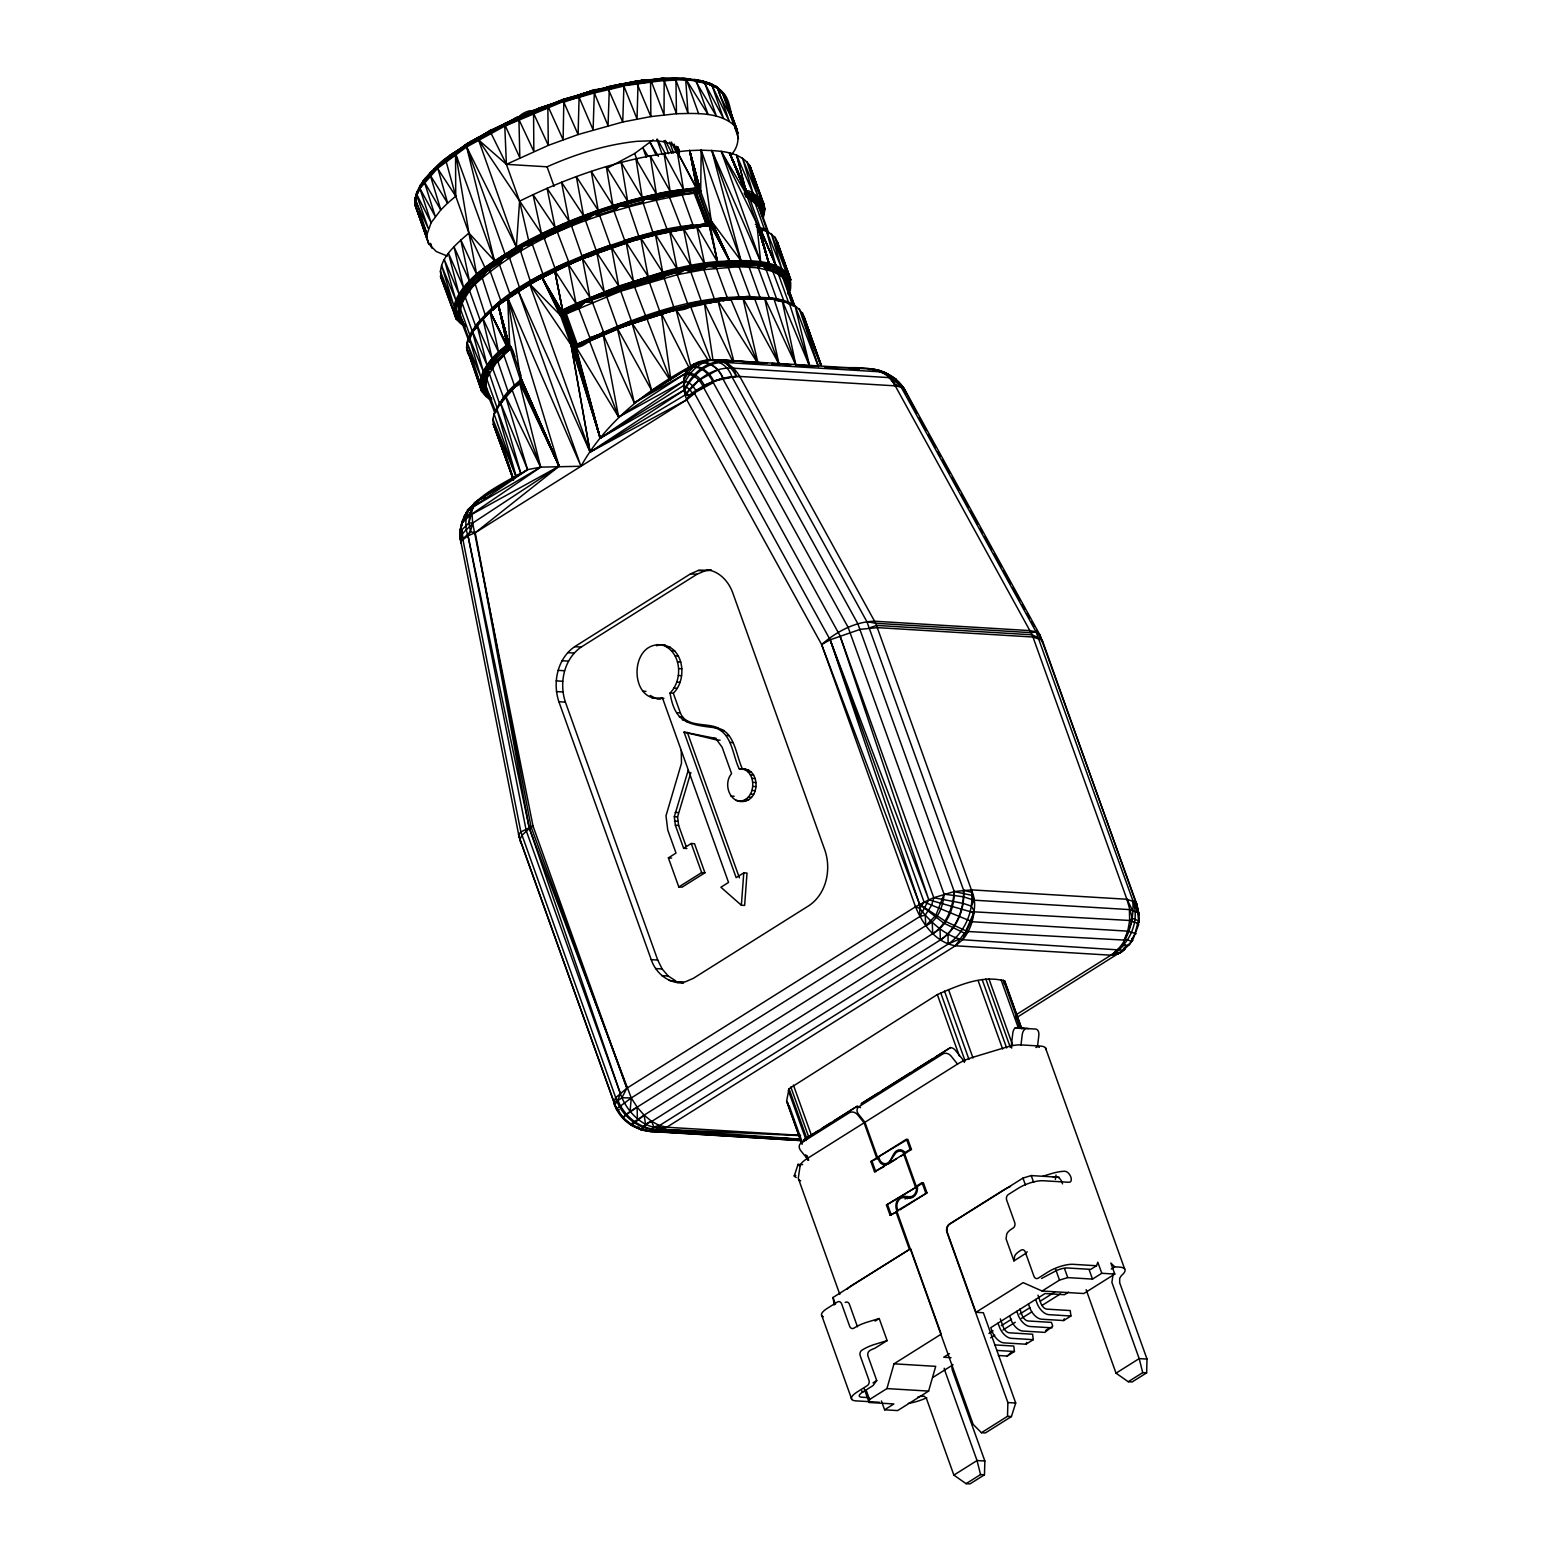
<?xml version="1.0" encoding="UTF-8"?>
<svg xmlns="http://www.w3.org/2000/svg" width="1562" height="1562" viewBox="0 0 1562 1562"><rect width="100%" height="100%" fill="white"/><g stroke="black" fill="none" stroke-linecap="round" stroke-linejoin="round"><path stroke-width="1.5" d="M465.144 326.614C437.106 310.623 468.17 278.895 485.001 267.61L468.912 233.031L455.733 196.187L455.538 152.275L467.331 143.509L518.623 116.623L469.85 141.966L466.667 146.945L437.536 168.364L419.885 188.455L416.839 194.567L415.023 204.544L428.789 243.926L436.228 251.502L447.337 256.09M512.824 477.757L493.299 424.181L513.488 480.022L493.299 424.181L492.948 419.241L494.002 413.871L500.25 402.02L520.537 380.308L509.817 347.252C509.407 345.983 508.314 344.753 506.849 345.085C491.815 355.941 466.316 383.588 489.394 399.13M800.388 1135.32L666.759 1127.237C645.457 1132.059 626.206 1111.871 620.173 1093.049L529.127 827.489L468.014 535.766C464.91 527.448 465.085 517.764 468.951 509.7L527.565 469.635L500.25 402.02L520.732 473.149C494.724 488.34 452.882 506.127 461.317 543.478L459.97 535.219L462.508 520.81L469.85 513.488L476.859 501.109L527.565 469.635L540.667 467.136L580.986 466.257C606.368 420.939 648.308 388.86 693.43 364.786L709.46 359.768L717.388 359.807L872.885 369.198C885.849 371.365 898.248 378.219 904.945 389.992L1039.823 634.758L1136.199 902.543C1137.761 907.092 1141.061 923.396 1138.015 923.474L1129.677 920.467L970.178 911.622L928.804 899.81L915.527 906.761L626.889 1088.206L615.721 1097.676L613.827 1101.757C617.576 1118.255 633.703 1130.166 650.261 1131.474L800.896 1140.572M1016.061 1014.812L1110.894 955.202C1128.213 943.585 1134.442 920.408 1132.762 900.317L1036.094 631.888L898.209 381.792L889.168 377.613L733.691 368.222C714.049 366.289 696.047 379.507 685.23 394.893L590.104 452.101L518.115 290.649C561.578 262.904 610.586 244.512 660.589 232.484C672.187 225.084 701.826 231.566 708.953 222.214L698.409 192.731L694.426 189.822L645.496 198.101L593.755 213.467L542.932 234.671L518.233 247.694L496.794 261.186L472.329 281.219L461.669 294.3L456.983 304.922L456.436 310.213L459.521 319.058L463.074 322.709L459.677 321.831L454.933 314.274C457.119 272.491 512.746 251.599 543.576 233.05C591.49 210.655 642.587 194.098 695.324 188.416L698.155 188.416L700.518 190.935L711.237 220.828L710.944 223.932L708.543 225.475L684.703 228.306L653.99 234.671L653.189 233.421L641.611 198.315L696.047 188.592L699.249 192.263L709.812 221.745L709.011 225.26L711.315 223.307L729.688 261.088C750.365 259.878 795.839 259.058 790.255 290.552M1137.156 923.122L1138.952 922.146L1136.199 902.543L1126.905 899.263L971.408 889.871L954.245 891.551L933.783 897.72L928.804 899.81L919.901 916.503L631.263 1097.949L616.834 1108.766L616.697 1109.801L619.333 1109.762M434.607 168.755L420.061 185.605L416.41 193.356L415.297 200.287L415.238 205.54L428.789 243.926L420.315 216.767M474.848 329.621L483.615 317.808L497.028 305.918L520.224 289.712L509.505 257.691L506.303 254.001C485.997 267.024 464.597 281.941 454.874 305L455.987 314.04L459.677 321.831L465.281 325.794L454.933 314.274C454.757 289.614 478.402 273.975 495.974 260.815C525.906 239.962 559.528 225.553 593.384 212.373C626.108 204.915 669.337 184.121 700.694 191.365L701.201 150.167C717.895 150.87 739.256 150.518 749.916 165.748L764.052 204.72L764.95 209.484L763.193 218.426M616.697 1109.801L519.072 836.724L460.81 541.331L468.014 535.766L475.238 532.74L559.137 466.218L520.38 376.735L507.65 297.561L580.986 466.257L518.115 290.649L507.65 297.561L509.817 347.252L498.2 304.453L489.863 311.287L506.225 345.436L510.364 347.057L491.796 366.211L490.937 365.586L488.145 369.862L483.869 382.358L484.708 388.899L489.433 395.811L486.407 395.83L481.584 388.801C478.968 371.873 495.134 350.337 509.895 345.632C501.988 349.986 495.701 358.049 489.941 365.157L488.926 364.981C483.029 370.877 480.491 380.464 482.638 388.567L486.29 389.387L487.969 393.702L484.708 388.899L483.869 382.358L480.94 380.288C484.396 368.769 502.144 345.612 509.036 345.846L498.2 304.453L520.361 288.99M418.421 190.252L415.492 197.339L415.023 204.544L427.207 239.318L427.07 234.202L415.238 205.54L415.16 198.276L417.347 191.638L419.104 190.603L417.034 191.657M491.796 366.211L488.164 369.862L484.083 380.542L484.708 388.899L489.824 395.869L486.914 395.088L481.584 388.801L480.94 380.288L483.849 376.754L486.953 379.41L497.497 408.893M803.551 1141.529A6.17 5.018 37.1 0 1 803.649 1139.889L857.108 1106.286A6.17 5.018 37.1 0 1 860.525 1107.673M861.365 1105.174A6.17 5.018 37.1 0 1 861.443 1103.553L950.536 1047.555A6.17 5.018 37.1 0 1 955.319 1050.25L961.841 1058.353A12.34 6.853 57.8 0 1 964.418 1062.394M787.638 293.812L790.118 287.291L789.474 278.778L784.671 271.729L775.611 266.321L767.215 264.486L766.024 269.347L776.587 298.811L784.456 302.091L783.382 300.939C711.667 286.022 636.769 315.622 573.449 346.315C566.791 343.796 580.342 351.099 577.042 343.738L566.498 314.255C565.893 307.87 558.63 310.272 560.485 315.407L571.223 345.28L600.238 438.2L684.195 390.129C691.087 374.411 707.625 358.381 726.018 362.521L881.515 371.912L885.752 372.869L895.866 379.019M415.16 198.276L427.07 234.202L431.112 222.722L440.796 209.894L430.272 175.295L433.787 170.629C440.601 158.543 456.983 152.588 467.331 143.509L453.449 153.252L490.663 130.173L532.993 110.551L590.709 91.24L617.166 84.719L618.513 86.183C650.671 83.469 686.675 72.672 717.309 87.492L717.778 88.39C722.425 109.574 750.541 133.16 731.289 154.794M520.537 379.644C513.625 386.4 504.428 392.745 501.675 402.371L514.835 386.79L503.628 354.457L511.145 347.916L488.164 369.862L484.884 377.125L484.767 382.924L495.681 411.821M710.007 83.294L701.065 80.814L711.511 84.504L729.298 121.328L717.778 88.39C693.645 75.171 663.948 78.256 638.018 83.567L637.042 118.985L623.531 85.168L622.106 83.723L616.385 85.051L641.416 80.423L650.553 80.15L650.866 116.584L622.73 122.012L607.306 86.828L635.5 81.302L674.237 78.1L675.936 80.17L676.463 113.733L650.866 116.584L636.027 81.244L590.709 91.24L547.813 105.298L548.321 145.383L533.579 113.362C535.317 105.982 514.777 115.803 518.935 119.571L519.834 157.723L504.331 123.671L562.671 99.578L578.096 95.106L579.092 97.313L578.096 134.547L548.321 145.383L506.4 164.342L478.519 139.838L478.265 137.339L518.369 117.209L564.78 98.972L617.615 84.953L661.858 78.334L664.162 80.599L676.463 113.733C695.656 113.343 717.954 111.8 733.71 124.823L721.703 91.104L715.767 86.261L709.558 84.485L716.626 86.769L724.631 95.302L736.737 128.904L722.171 92.002L711.511 84.153M917.655 1397.189A10.29 3.163 -19.7 0 0 920.135 1396.35L924.411 1396.233L926.559 1398.83L953.874 1475.114L966.077 1483.666L969.982 1483.9L984.47 1474.801L984.861 1461.017L952.527 1370.753A8.22 6.365 -86.5 0 1 952.351 1364.466M896.744 1210.999L898.033 1211.077L897.428 1209.378A8.22 6.365 -86.5 0 1 903.832 1197.527L909.494 1197.995A9.45 7.302 -86.5 0 0 917.382 1186.437L923.357 1182.688L926.988 1192.88L896.744 1210.999L973.146 1424.388L981.444 1432.705L1007.51 1416.324L1007.88 1402.539L946.943 1232.359A6.17 4.764 -86.5 0 1 949.325 1224.1L1002.784 1190.498A22.61 6.951 -19.7 0 1 1010.477 1186.495M1086.137 1289.665L1116.029 1373.174L1128.233 1381.726L1132.138 1381.96L1146.625 1372.861L1147.016 1359.077L1119.7 1282.812L1119.681 1278.302L1121.34 1275.627A22.61 6.951 -19.7 0 0 1119.583 1267.133L1114.76 1266.841L1111.285 1269.027M485.704 316.364L475.219 284.147L472.329 281.219L469.147 282.292L475.219 284.147C536.781 229.458 619.782 205.052 699.093 192.048L689.662 150.577C630.287 155.478 572.727 174.788 519.599 201.186L516.339 246.952L485.001 267.61M459.677 321.831L462.723 321.811C442.378 288.287 502.339 260.893 523.27 245.898C576.183 217.391 634.27 197.3 694.192 190.779L696.945 187.987L689.662 150.577L701.201 150.167L711.237 220.828L705.965 223.249C703.876 226.041 711.53 226.314 707.156 223.132L696.418 193.512L694.485 193.903L694.426 189.822L696.593 187.948L677.225 151.67L683.473 189.373L696.086 187.948L677.225 151.67M784.495 302.559L772.819 271.456L775.611 266.321L783.733 272.276L789.474 278.778L788.341 291.176L790.118 287.291L789.025 281.004L784.671 271.729C715.318 241.056 627.787 283.933 563.355 309.979L561.793 315.485L572.336 344.948C580.146 353.754 594.165 333.741 603.986 333.917C644.559 317.184 687.026 304.121 730.723 298.967L758.195 363.926L742.887 297.932C683.199 300.919 625.776 323.373 573.332 347.076L600.238 438.2L683.648 385.56C688.822 371.678 701.709 359.104 717.388 359.807L767.332 363.165M458.467 319.058L462.723 321.811L458.955 314.938L459.56 306.816L464.226 296.136L469.03 289.517L486.661 271.183L503.901 257.535L523.27 245.898L594.048 214.306L619.821 205.891L645.516 199.018L695.227 192.399L699.21 189.158L697.316 191.443L698.409 192.731M507.65 297.561L559.137 466.218L472.661 523.094C468.424 529.303 457.295 534.38 461.317 543.478L459.97 535.219M670.039 693.02C683.336 679.763 681.54 651.334 662.112 644.95C684.195 647.254 687.534 679.724 673.3 693.216L670.039 693.02C674.843 721.995 686.909 724.495 714.752 727.697C734.706 729.22 735.761 755.149 742.458 769.012C759.308 768.406 760.596 796.6 745.718 801.013C730.235 805.309 722.464 784.144 731.582 773.62L722.113 747.183L716.841 739.997L684.039 732.109L736.151 877.649L743.766 872.865L747.027 873.06L744.625 905.433L741.364 905.238L720.902 887.236L728.536 882.432L662.425 697.804C629.662 704.696 628.354 643.407 660.043 644.794L656.528 645.731M514.64 384.877L509.271 393.155L513.234 388.997M761.651 216.259L763.428 215.205L763.369 205.911L758.624 198.354L751.459 194.586L750.053 199.389L760.616 228.872M508.626 393.194L497.907 361.779L493.397 358.284L506.889 345.475L509.856 346.315L508.001 345.104L498.2 304.453L509.661 346.842M461.317 540.999L460.712 526.921L462.508 520.81M642.275 203.04L645.789 196.812L619.626 203.821L619.821 205.891L613.983 210.948L625.503 242.637L634.504 240.314M758.39 228.657L759.542 227.583L775.904 265.657L766.337 230.434C765.81 226.998 755.09 228.54 760.069 227.857L775.904 265.657L759.562 227.603M420.627 184.824L416.839 194.567L431.112 222.722L419.885 188.455L425.821 177.931L424.376 182.012L435.271 216.454L419.885 188.455L420.061 185.605M631.497 1125.167L623.55 1118.509L614.432 1104.9L618.044 1100.585L620.173 1093.049L526.277 830.828L468.014 535.766L470.435 531.783L468.99 522.88L473.598 504.936L476.859 501.109L527.565 469.635L505.366 395.635L540.667 467.136L469.381 515.714L461.864 523.387M746.89 193.415L753.001 194.391L758.624 198.354L762.412 206.379L763.428 215.205L763.349 205.911L756.34 197.71L746.167 191.482L736.698 155.263L753.157 193.59L742.477 158.172L758.117 196.734L746.909 161.667L761.768 200.463L749.916 165.748L764.052 204.72C765.087 201.537 743.121 183.164 746.285 194.118L756.848 223.581L760.694 261.908L711.784 150.44L740.993 260.717L711.237 220.828L729.688 261.088L691.146 266.106L662.776 272.491L640.81 238.029L596.86 252.517L554.725 270.499L562.906 311.775L575.07 344.519L576.3 345.378L577.042 343.738C571.848 344.128 572.649 348.033 576.085 344.167L563.355 309.979C603.986 291.001 646.356 275.166 690.58 267.082C721.156 262.787 756.73 254.528 784.671 271.749L782.718 277.45L792.461 304.649M459.95 535.786L460.321 528.893M800.505 1135.652L662.796 1129.346C642.06 1132.821 621.442 1117.299 615.721 1097.676L520.868 831.921L461.922 534.536L461.688 529.987L468.99 522.88L469.85 513.488L473.598 504.936L464.441 515.421L460.302 529.557M478.011 323.881C515.85 280.809 571.985 259.585 624.878 241.349C652.272 229.77 684.195 230.629 711.393 221.374L729.688 261.088L710.3 224.479L655.337 234.202L662.776 272.491L618.728 286.1L576.027 303.516L554.725 270.499L529.538 283.796L560.485 315.407L562.574 315.465L620.739 291.215L677.264 274.697L684.859 269.855L685.347 267.61L731.641 261.401L749.936 262.025L767.215 264.486L759.132 262.943L757.843 266.809L769.715 298.908L750.6 297.756L727.833 299.123L716.333 268.039L716.587 263.158M794.726 305.976L785.725 281.258L782.015 275.986L784.671 271.749L784.222 272.745M476.508 327.219L476.879 325.365L473.481 329.855M767.293 231L758.351 206.067L759.913 201.4L758.624 198.354L746.167 191.482L736.698 155.263M499.996 405.3L488.164 369.862L485.099 369.413L485.177 370.975L489.296 373.845C481.233 386.361 490.663 399.892 494.412 412.056M416.468 209.288L416.527 208.254M768.66 232.855L760.538 210.187L761.338 206.301L759.132 202.103L751.381 195.699L746.304 194.313M414.984 204.251L415.062 203.236M497.028 305.918L513.547 294.046L543.283 276.474L543.205 274.951L532.388 244.531L529.616 240.607L517.549 247.245L520.537 251.052L531.08 283.562L499.742 304.219L500.777 300.529L489.765 270.089L486.641 267.629L483.263 269.543L490.214 271.046M789.474 278.778L787.131 280.828L787.404 285.573L787.131 280.828L782.874 274.385L772.917 268.352L758.058 264.7L730.313 263.783L684.859 269.855L634.035 283.366L591.568 299.24L562.183 313.103L574.914 345.651M741.364 905.238L743.766 872.865M462.664 521.669L460.692 527.624M638.311 1126.944C642.88 1134.793 644.559 1121.809 651.725 1121.418L940.363 939.973C956.705 929.546 965.121 909.084 963.559 890.086L866.89 621.656L732.012 376.891C725.529 357.6 701.924 355.531 688.393 368.144L634.27 402.879L603.088 334.209L575.324 346.998L571.946 346.295C595.356 336.767 621.637 323.764 647.195 316.325C677.049 306.874 707.762 299.514 739.06 297.424C760.655 297.912 793.262 293.656 804.157 317.086L821.241 365.313L802.419 312.634M756.34 197.71L755.012 199.37L760.401 208.156L761.143 212.842L763.017 210.304L763.369 205.911L761.358 206.282L760.538 210.187L756.34 200.541L750.19 196.285L745.933 195.309M623.55 1118.509L622.945 1117.318L630.072 1111.343L631.263 1097.949L529.381 828.407L532.993 825.986L472.661 523.094L472.075 514.23L559.137 466.218L520.537 377.301M469.322 342.312L458.955 314.938L464.226 296.136L459.618 294.222L462.996 294.164L465.027 296.526L475.59 325.989L473.462 331.027L475.59 325.989M761.69 216.083L761.612 207.082L763.349 205.911L762.393 206.399M799.764 1139.128L662.796 1129.346C643.544 1131.513 625.054 1118.119 618.044 1100.585L621.871 1097.754L626.889 1088.206L532.993 825.986L520.868 831.921L518.584 834.557L519.931 839.516L613.827 1101.757C619.704 1120.305 639.346 1133.094 658.695 1130.751L799.607 1139.264L654.478 1131.474C643.837 1133.465 656.216 1124.874 659.457 1125.558L948.095 944.112C965.14 932.338 974.337 910.295 971.408 889.871L875.696 623.277L739.763 376.462C734.316 367.207 724.299 358.655 712.916 359.924C723.636 358.44 731.797 367.695 736.346 376.247L895.26 385.853L901.215 387.122L904.945 389.992L916.757 413.442M489.296 373.845L497.829 360.412L510.989 347.916L511.457 348.853L511.399 347.213M695.168 363.731C681.012 369.589 682.086 387.727 686.753 399.774L821.632 644.54L915.527 906.761C922.537 924.196 935.697 942.472 955.397 945.791L1110.894 955.202C1116.244 954.812 1125.987 952.273 1125.694 945.361M787.756 289.204L788.205 281.707L786.506 277.333L782.972 273.018L773.424 267.414L749.37 262.846L716.216 263.958L676.658 270.695L633.821 282.507L591.119 298.459L561.754 313.161L573.117 344.929L576.3 346.823L632.122 322.943L660.824 313.63L716.45 301.466M695.324 188.416L694.875 189.998L696.593 187.948M878.84 1157.462L879.465 1159.18A8.22 6.365 -86.5 0 0 890.438 1160.097L893.737 1153.986A9.45 7.302 -86.5 0 1 905.472 1153.205L911.447 1149.456L907.795 1139.264L877.532 1157.383L864.957 1122.258L957.526 1064.073A22.61 6.951 -19.7 0 1 972.989 1057.259L1006.182 1047.223A22.61 6.951 -19.7 0 1 1020.982 1044.9L1022.27 1034.415A6.17 3.905 -80.6 0 1 1026.937 1028.538L1035.704 1029.065A6.17 3.905 -80.6 0 1 1038.847 1035.411L1037.558 1045.896M824.736 366.621C847.815 370.877 881.905 359.592 895.26 385.853L1032.17 634.816L1126.905 899.263L1132.372 918.339L1138.307 920.701L1135.047 933.666L1131.083 941.125L1124.972 939.25L1132.001 921.131M631.497 1125.421L644.11 1115.151L932.748 933.705C947.431 925.524 954.441 907.776 954.245 891.551L857.85 623.765L722.972 379C717.661 361.095 693.723 356.058 685.035 373.767L618.63 417.093L575.89 346.784L577.042 343.738L575.753 346.139L577.452 346.159M881.417 1400.958L884.6 1409.803L893.855 1403.965L869.097 1402.481L869.546 1399.513L886.923 1388.579L894.011 1363.821L941.203 1334.143L910.607 1248.702L833.015 1297.475L834.206 1304.992M1027.191 1251.767A6.17 1.894 -19.7 0 0 1026.254 1253.056L1013.953 1260.905L1014.597 1256.59A18.51 5.682 -19.7 0 1 1020.376 1250.596L1021.06 1250.147A4.12 3.183 -86.5 0 1 1025.277 1252.021L1033.966 1276.33A4.12 3.183 -86.5 0 0 1038.183 1278.185L1048.317 1271.819A18.51 5.682 -19.7 0 1 1073.074 1264.322L1096.524 1265.747L1097.813 1262.213L1101.776 1273.284L1114.799 1274.065L1110.836 1263.014L1114.76 1266.841M1055.385 1179.427L1056.029 1175.034M801.618 1143.345L786.623 1101.015L789.025 1088.753L937.337 994.564C958.15 985.602 981.912 974.668 1004.698 980.956L1021.821 1028.811M915.527 906.761L919.842 908.498C930.776 922.381 944.854 935.677 962.563 939.738L1123.098 950.204L1132.489 940.519L1131.708 938.508M508.001 345.436L509.895 345.417L506.849 345.085L489.863 311.287L476.8 324.505L487.051 365.176L472.193 330.793C501.246 289.224 550.917 269.074 596.118 250.232C631.204 238.322 670.859 224.069 706.903 224.694C712.467 226.568 701.748 221.394 707.43 225.65M676.776 269.933L677.264 274.697L687.827 304.18C694.914 308.651 673.495 312.869 673.925 307.538L662.6 273.37L685.347 267.61M461.922 534.536L460.81 541.331L460.38 539.007M669.044 980.37L683.648 982.849C668.829 983.865 655.806 973.38 651.237 959.654L558.884 701.728C552.421 682.555 557.4 658.578 574.66 646.688L690.482 573.879L698.429 570.423L711.061 569.974M675.565 980.76L668.224 976.035L662.151 968.967L657.739 960.044L565.405 702.119C558.942 682.945 563.921 658.969 581.162 647.078L696.984 574.269L704.931 570.813L711.159 570.286M461.688 529.987L463.094 538.695L470.435 531.783L475.238 532.74L686.753 399.774L694.524 393.37L695.812 390.402L692.688 385.755L688.393 382.3L683.609 381.265L618.63 417.093L603.088 334.209L617.361 328.391L651.823 390.695L688.393 368.144C699.229 363.809 709.168 373.396 713.287 382.612L848.146 627.377L944.073 894.147L963.461 896.803L973.887 900.181L1129.385 909.592L1129.677 920.467L1127.764 931.147L1123.8 940.929L1124.152 944.776L1115.951 952.195L1119.974 952.664L1125.362 948.524M677.264 274.697L703.876 269.66L708.894 263.568L703.876 264.818L703.603 268.644L714.439 299.143L716.431 301.466M744.859 195.016L746.109 193.571L729.61 152.998L746.46 190.974L745.504 191.579L746.538 190.974L729.61 152.998L745.894 192.477L744.547 193.2L746.031 191.365L729.61 152.998L746.285 194.118L721.273 151.397L760.694 261.908M1028.557 1028.636L1018.932 1027.21L1015.007 1028.069A6.17 3.905 -80.6 0 0 1012.84 1032.853L1011.551 1043.338A12.34 9.528 -86.5 0 0 1011.688 1048.102M576.515 346.998L617.771 327.669M686.889 848.498L683.629 848.303L675.37 825.224L674.315 816.692L688.295 770.066M686.128 846.389L678.63 825.419L677.576 816.887L690.853 772.507M655.649 195.094L656.06 199.877L667.892 231.488L710.046 224.616L717.544 262.123L696.672 226.217L704.657 263.802L683.395 228.267L691.146 266.106L669.571 230.942L677.166 269.015L655.337 234.202L625.503 242.637M739.275 801.13C756.984 800.915 757.492 768.035 739.197 768.816C732.422 755.071 732.168 733.027 714.752 727.697M708.074 359.982L675.975 309.335L617.361 328.391L634.27 402.879L685.035 373.767C693.313 373.962 700.42 379.781 703.583 387.532L839.887 635.5L933.783 897.72L931.616 905.277L925.231 915.137L919.901 916.503L919.588 904.359L830.144 639.795L694.524 393.37L692.122 392.999L689.057 395.42L686.753 399.774L590.104 452.101L529.538 283.796L571.048 344.87L590.104 452.101L684.195 390.129L689.389 396.143L686.753 399.774M697.531 362.735C708.66 358.87 718.598 368.886 723.186 378.043L704.345 385.345L692.122 392.999L692.571 393.897L713.287 382.612L713.717 381.089C709.499 372.107 698.722 362.54 688.393 368.144M573.664 346.471L572.2 346.51L600.238 438.2L683.609 381.265L685.386 373.65L690.306 367.656M415.082 199.292L417.347 191.638M470.435 531.783L472.661 523.094L468.99 522.88M695.91 193.005C692.161 188.143 696.203 193.473 698.487 188.611L689.662 150.577L696.964 187.987L694.817 189.002M468.99 341.609L470.767 334.678M560.485 315.407L541.76 277.06L560.875 311.658C592.428 296.019 626.069 282.605 660.511 273.916L662.6 273.37L660.628 273.409L660.57 275.556L660.999 277.606L663.362 278.075M690.58 267.082L690.814 271.886L701.377 301.368L703.681 303.672M700.694 191.365L689.662 150.577L698.155 188.416C695.988 188.475 692.747 192.438 695.402 193.766L705.965 223.249M641.435 1129.814L654.478 1131.474L666.759 1127.237L955.397 945.791L962.563 939.738C969.514 922.81 979.979 909.904 971.408 889.871M706.746 225.436L694.485 193.903L697.784 188.241L689.662 150.577L700.518 190.935L699.249 192.263M753.001 194.391L750.053 199.389L758.351 206.067M1138.698 924.509L1132.489 940.519M884.6 1409.803L897.623 1410.584L928.609 1391.098L935.697 1366.34L894.011 1363.821M464.031 519.385L466.179 512.453M634.973 286.354L632.59 281.687L646.453 318.062L673.515 310.33L620.309 327.59L575.48 347.233L598.324 335.713L603.401 331.574L590.729 297.873M707.879 224.342L711.471 221.706L729.688 261.088L711.198 223.581L708.543 225.475L695.871 191.677L697.277 191.482M575.89 346.784L600.238 438.2L574.113 347.037L572.805 346.881L600.238 438.2L575.324 346.998C579.092 346.569 570.267 347.623 573.449 346.315M495.544 307.577L492.655 309.842L482.15 277.665L478.421 274.365M507.767 345.514L500.25 352.192L507.767 345.514L498.2 304.453L509.524 346.569M495.974 260.815L499.371 264.368L509.915 293.851L509.075 297.405L535.356 280.926L555.779 270.538L542.932 234.671L529.616 240.607M755.012 199.389L754.856 202.455L764.599 229.653M981.444 1432.705L985.349 1432.959L1011.415 1416.578L1015.71 1403.027L983.377 1312.744L975.957 1312.295L947.333 1232.379A6.17 4.764 -86.5 0 1 949.716 1224.12L1022.973 1178.08L1031.213 1175.581L1059.173 1177.26M1139.069 914.863L1136.199 902.543L1139.069 914.863L1132.762 900.317C1140.319 921.209 1129.814 944.62 1110.894 955.202M694.114 191.814L694.348 190.896M794.257 1175.971L798.045 1164.373L802.614 1164.647M1124.152 944.776L1127.784 945.498L1129.56 944.327L1123.215 950.184M478.265 137.339L466.823 143.841L466.667 146.945L516.339 246.952L528.581 240.216L519.599 201.186L506.4 164.342L490.527 132.184L491.464 129.685L450.735 154.814L430.37 172.523L430.272 175.295L447.63 203.119L440.796 209.894L424.376 182.012L419.67 187.479M487.969 393.702L485.118 387.727L482.131 386.81M479.925 322.729L480.061 319.937L469.498 290.454L465.535 287.408M503.354 400.262L503.511 397.431L491.796 366.211L496.755 360.021M764.794 363.106L717.388 359.807L726.018 362.521L730.704 367.812L733.691 368.222L736.346 376.247L723.186 378.043L713.717 381.089L704.345 385.345L703.583 387.532L695.812 390.402M475.414 328.86L476.84 326.321M787.619 288.326L789.357 285.885L790.118 287.291L788.341 291.176M998.352 1355.504L1007.217 1356.05L1011.473 1352.009M1007.217 1356.05L1014.441 1351.501L1013.777 1346.053L995.014 1344.921M1068.545 1292.164L1064.503 1294.703L1045.076 1293.531L990.796 1327.661L992.104 1331.351A12.34 6.853 57.8 0 0 1003.878 1342.871L1026.039 1344.218L1026.664 1342.441M1026.039 1344.218L1033.263 1339.669L1032.599 1334.221L1009.15 1332.796A6.17 3.417 57.8 0 1 1003.253 1327.036L1000.324 1318.855M1009.618 1315.829L1010.926 1319.519A12.34 6.853 57.8 0 0 1022.7 1331.039L1044.861 1332.386L1052.729 1326.06L1051.421 1322.389L1027.972 1320.964A6.17 3.417 57.8 0 1 1022.075 1315.204L1019.888 1309.054M1028.44 1303.997L1029.748 1307.687A12.34 6.853 57.8 0 0 1041.522 1319.207L1063.683 1320.554L1064.308 1318.777M1063.683 1320.554L1070.907 1316.005L1070.243 1310.557L1046.794 1309.132A6.17 3.417 57.8 0 1 1040.897 1303.372L1037.969 1295.191M417.62 190.857L416.351 194.352L428.378 228.657L415.297 200.287M577.257 346.178L590.416 339.266L577.042 303.926M682.379 190.427L682.282 195.289L693.235 225.67L694.309 226.861L702.939 226.06M962.563 939.738C969.572 931.694 972.892 921.463 974.18 911.056L971.33 906.116L963.149 903.363L933.783 897.72M823.369 1316.786A18.51 5.682 -19.7 0 1 827.274 1308.351L837.408 1301.986A4.12 3.183 -86.5 0 1 841.625 1303.84L849.669 1326.294A4.12 3.183 -86.5 0 0 853.867 1328.169L854.57 1327.739A18.51 5.682 -19.7 0 1 867.203 1322.155L879.211 1318.523L887.138 1340.626L874.505 1348.455A6.17 1.894 -19.7 0 0 870.288 1350.31L869.604 1350.739A4.12 3.183 -86.5 0 0 868.023 1356.246L876.731 1380.554L873.06 1385.553L862.419 1392.269A10.29 3.163 -19.7 0 0 861.697 1397.209L868.726 1397.639M498.278 407.038L503.511 397.431M971.33 906.116L973.887 900.181L971.759 892.39L963.559 890.086C964.359 909.104 956.471 929.097 940.363 939.973L940.012 928.765M495.466 412.973L499.079 404.948L504.799 397.607M1004.268 983.845L1004.698 980.956M745.504 191.579L746.46 190.974L729.61 152.998L745.933 191.638L744.332 193.141L745.992 191.443L729.61 152.998L746.031 193.258L744.605 194.059L746.109 193.571M703.876 269.66L739.041 266.672L758.078 267.824L764.423 263.099M576.632 344.538L575.48 347.233M416.644 193.59L424.317 179.884M698.526 188.631L697.433 189.744L698.995 188.982L689.662 150.577L699.815 189.803L698.253 190.388L696.808 188.982L689.662 150.577L700.381 190.642L696.418 193.512L696.632 192.204M449.524 157.508L450.149 155.204L455.733 151.514L437.321 166.47L447.63 203.119L455.733 196.187L446.068 161.276C467.175 143.04 492.967 129.451 518.935 119.571L533.853 151.397L533.579 113.362L539.183 110.101L538.812 108.247L591.158 90.986L594.302 92.978L623.902 86.066L622.73 122.012L578.096 134.547L563.804 102.194C561.09 99.89 565.112 97.234 565.522 100.593L504.78 126.092L466.667 146.945L494.451 260.717L468.912 233.031L455.811 154.111L437.301 167.388L422.638 183.047M697.55 189.607L698.155 188.416M709.441 224.225L708.953 222.214L711.491 222.546L729.688 261.088L710.534 224.342L709.148 225.182L717.544 262.123L709.265 224.791L706.649 225.397L710.3 224.479M603.401 331.574L603.986 333.917L597.895 336.806L617.966 328.625M457.744 299.474L461.864 302.306L472.427 331.769L470.592 337.216L459.599 306.64L473.52 284.479M683.609 381.265C688.002 370.467 697.492 361.154 709.46 359.768M1137.077 910.334L1137.019 905.804L1042.323 640.303L1033.029 637.023L877.532 627.631L860.35 629.31L830.144 639.795L924.04 902.035L919.842 908.498M1043.123 643.583L1039.823 634.758L1036.094 631.888L1030.139 630.618L874.642 621.227C854.804 621.617 836.334 631.809 821.632 644.54L919.588 904.359L945.771 921.502L965.902 930.835L973.692 913.048L970.178 911.622M520.537 251.052L523.27 245.898C547.188 236.643 571.126 225.846 594.048 214.306L599.378 214.638L613.651 209.952L619.821 205.891L627.885 205.735L641.962 202.025L645.516 199.018L655.747 198.862L670.918 194.879L694.875 193.278L695.871 191.677M563.355 309.979C570.618 315.954 558.278 315.173 563.882 310.252M474.223 502.847L476.859 501.109C448.255 528.776 491.679 485.196 498.376 488.886M469.537 508.822L473.227 506.049M418.186 192.282L415.492 197.339L416.39 205.696M766.356 299.045L750.6 297.756L739.041 266.672L739.705 261.772L728.556 262.143L728.087 267.043L739.627 298.127L770.788 299.123M486.114 369.315L485.196 370.975L485.099 369.413L494.353 358.245L496.286 358.928L508.685 345.827L501.226 352.446L503.628 354.457M500.055 404.304L508.665 392.238L520.751 380.62M695.227 192.399L694.387 192.985M477.933 323.549L480.061 319.937M955.397 945.791L964.359 933.1L968.323 931.538L1127.549 940.265M1118.06 949.13L1113.296 953.894L1117.299 954.323L1122.336 950.985L1124.562 947.236M709.402 224.147L711.491 222.038L729.688 261.088L710.417 224.401M787.97 287.369L787.131 280.828L782.074 274.951L762.529 265.442L738.728 264.583L707.976 265.891L684.859 269.855L633.313 284.675L584.52 302.306L579.014 307.07L562.574 315.465L560.27 313.513L541.76 277.06L562.183 313.103M669.434 197.281L671.621 191.54L669.278 192.458L669.141 196.285L681.891 229.106L637.062 239.416L596.86 252.517L558.22 268.976L531.353 283.034M757.687 198.901L754.856 202.455L750.541 197.671L745.835 195.641L756.34 200.541L760.753 207.18L761.612 211.827M699.815 189.803L695.402 193.766L698.136 190.935M499.371 264.368L503.901 257.535L509.075 256.715L520.126 250.096L523.27 245.898L532.388 244.531M419.729 186.503L423.556 180.45M475.805 326.985L476.879 325.365M485.782 313.63L485.997 314.587L500.777 300.529M491.327 398.427L486.407 395.83L491.815 399.091M486.895 395.108L491.288 398.427L486.407 395.83L481.584 388.801M482.15 277.665L486.661 271.183L498.922 263.412L503.901 257.535L509.505 257.691M544.923 238.205L546.153 236.428L569.798 225.865L571.633 226.256L582.821 258.433L557.458 269.562L530.65 283.854M498.434 305.312L500.797 303.184M758.156 228.325L759.776 227.72L775.904 265.657M689.057 395.42L685.23 394.893L698.956 380.23L717.759 369.901M481.155 321.089L487.227 314.626M590.416 339.266L574.23 347.018L576.847 345.534M1129.502 944.483L1132.489 940.402M423.009 181.192L425.059 178.459M422.677 182.071L425.821 177.931M476.488 503.042L481.897 497.77L485.841 497.263M503.081 400.126L505.737 396.904M575.656 346.061L574.679 345.553L575.617 346.1M925.231 915.137L925.778 925.7C937.981 920.682 943.097 906.448 944.073 894.147L935.833 915.41L925.778 925.7L637.14 1107.146L625.581 1115.19L623.199 1117.591L623.824 1118.802M710.866 224.03L709.656 224.85L710.944 223.932L729.688 261.088L711.432 222.858L709.988 224.303L710.944 223.932L729.688 261.088L711.374 223.151L710.124 223.561L711.491 222.546M465.945 512.902L469.361 508.724M562.066 312.185C563.902 310.311 563.472 316.754 565.366 314.352M699.952 189.998L698.819 191.306L700.186 190.31L689.662 150.577L699.561 189.529L698.253 190.388M424.513 179.2L430.897 171.82M424.2 180.079C460.712 139.819 513.176 118.771 563.179 100.515C608.223 86.593 656.313 72.867 703.72 81.458L723.518 118.419L711.979 85.402L713.971 85.617M579.404 308.046L584.52 302.306C617.673 291.489 651.51 280.223 684.859 269.855L690.521 270.87L703.603 268.644L707.976 265.891C725.939 266.341 744.762 266.321 762.529 265.442C769.422 271.124 780.785 271.339 785.51 280.242L794.648 306.191M496.286 358.928L489.96 365.157C483.302 373.533 478.948 387.474 488.457 395.537M565.522 314.684L566.303 313.825L563.823 310.487M425.235 179.571L429.901 174.378M469.498 290.454L475.219 284.147M718.09 89.581C733.32 95.126 729.024 122.305 738.318 133.512L724.631 95.302L715.767 86.261L710.515 84.192M774.147 266.633L775.611 266.321L772.917 268.352L772.819 271.456L782.015 275.986M474.262 328.86L477.093 325.794M482.541 319.898L485.177 317.066M497.907 361.779L504.077 355.414M499.84 403.328L501.734 401.395M779.828 269.406L778.403 274.17L788.947 303.653M760.343 209.191L761.26 212.783L756.34 200.541L754.641 201.439L750.541 197.671L745.796 196.714L756.34 200.541L758.214 204.017M658.695 1130.751L661.331 1128.525L662.796 1129.346M695.441 189.217L697.277 189.646M481.76 381.948L480.94 380.288L484.064 380.523L486.485 378.492L488.828 372.928L488.164 369.862L491.796 366.211M745.992 191.443L729.61 152.998L745.875 192.224L744.547 193.2L745.894 191.833L729.61 152.998L746.206 191.111M430.37 172.523L451.477 154.658L450.149 155.204M709.538 223.171L707.957 224.303M711.393 221.374L710.066 222.683L711.471 221.706M520.615 377.653L559.137 466.218L520.79 381.714L519.424 382.28L559.137 466.218L521.357 380.913L515.948 386.302L520.497 382.339M560.27 313.513L561.754 313.161L560.875 311.658M485.977 315.524L501.012 302.384M512.98 388.958L521.239 381.714M562.281 311.287L563.218 310.643L563.16 312.498M434.08 168.852L447.123 157.567L446.068 161.276M744.547 193.2L745.894 191.97L729.61 152.998L745.972 192.946L744.605 194.059L746.031 193.258M787.307 276.611L785.51 280.242L787.131 280.828L787.209 284.557M653.131 139.799L634.699 153.506L606.935 168.364M497.809 305.742L492.655 309.842L500.367 303.809M509.563 346.334L502.144 352.934L509.759 346.276L507.064 345.026L498.2 304.453L509.349 346.276M514.835 386.79L520.751 381.538M502.964 353.617L510.364 347.057M509.915 293.851L520.048 287.154M697.199 192.868L698.214 192.477M516.143 386.244L520.888 382.124L519.424 382.28L540.667 467.136L473.501 506.732M789.025 281.004L787.268 283.542L787.541 289.341M516.3 386.126L521.532 381.675M582.177 255.719L610.273 245.117L599.73 215.634C600.765 210.694 592.115 209.738 594.048 214.306L599.73 215.634M750.639 261.44L749.057 266.946L759.62 296.409L761.397 298.479L768.641 299.201L735.8 299.084M486.661 271.183C473.227 282.702 449.485 301.993 462.567 321.499M492.655 309.842L498.883 304.688L499.098 302.969M562.281 311.912L541.76 277.06L560.328 314.841L563.648 313.396M788.341 288.365L790.118 287.291L789.357 285.885M1129.677 920.467L1132.372 918.339M529.381 828.407L521.825 835.436L519.931 839.516L520.751 842.797M653.99 234.671L708.523 225.26L707.313 225.631M555.779 270.538L535.356 280.926L580.869 259.214M687.866 369.081L693.43 364.786L708.426 360.295L701.065 362.794M645.867 316.754L673.925 307.538M634.719 240.333L583.817 257.906C579.404 258.96 600.862 255.289 596.118 250.232L585.574 220.75L594.048 214.306M500.777 404.031L499.079 404.948M666.759 1127.237L659.457 1125.558L651.725 1121.418L644.11 1115.151L630.95 1124.074L640.674 1129.541L650.261 1131.474M653.931 1127.413L651.725 1121.418L645.575 1124.132L640.674 1129.541M696.808 188.982L697.823 188.26M531.1 280.535L542.932 274.014M692.571 393.897L689.389 396.143L694.524 393.37M543.283 276.474L513.547 294.046L529.498 284.147M685.757 228.482L694.309 226.861L685.23 228.521L679.978 226.763M562.027 314.274L584.52 302.306L592.838 302.11M535.864 280.906L536.488 278.583M469.85 141.966L470.943 141.576M514.21 293.929L515.226 291.391M486.29 389.387L484.083 380.542L488.828 372.928L488.164 369.862L492.479 367.031M649.948 79.662L640.908 80.755L663.128 78.276L685.659 78.842L688.022 113.323L675.936 80.17L664.162 80.599L664.045 114.827L651.471 81.751C600.53 86.398 550.234 102.838 504.78 126.092L506.4 164.342L547.09 166.802C575.734 154.052 606.095 144.465 637.374 141.283C651.217 141.049 670.352 138.12 679.372 151.26L677.81 146.926L679.372 151.26M490.527 132.184L469.479 144.114M755.403 224.498L756.848 223.581L721.273 151.397M683.629 848.303L691.244 843.5L694.504 843.714L704.931 872.787L682.067 887.157L678.806 886.962L668.38 857.889L676.014 853.086L667.755 830.027L665.998 815.794L681.481 763.271L681.266 750.463M678.806 886.962L701.67 872.592L704.931 872.787M803.649 1139.889L818.039 1130.849M822.139 1128.252L830.379 1123.078M834.479 1120.501L857.108 1106.286M861.443 1103.553L877.649 1093.361M881.69 1090.823L910.041 1072.996M914.082 1070.458L932.319 1058.997M936.36 1056.459L950.536 1047.555M1016.257 1017.838L1122.336 950.985M807.144 1158.594L864.098 1122.805L857.558 1114.702A6.17 5.018 37.1 0 0 849.416 1112.691L801.15 1143.013A6.17 5.018 37.1 0 0 800.623 1150.491L807.144 1158.594A22.61 6.951 -19.7 0 0 800.095 1165.935L798.338 1177.865A22.61 6.951 -19.7 0 0 800.642 1180.852M883.994 1166.697L874.525 1171.754L870.874 1161.562L876.672 1157.93L878.586 1159.726A9.45 7.302 -86.5 0 0 886.279 1164.861M877.532 1157.383L906.487 1139.186L910.138 1149.378L911.447 1149.456M870.874 1161.562L877.981 1158.008M874.525 1171.754L904.574 1153.771L900.513 1156.329M917.382 1186.437L916.074 1186.359A9.45 7.302 -86.5 0 0 915.547 1184.308L905.042 1154.962A9.45 7.302 -86.5 0 0 904.164 1153.127L910.138 1149.378M896.432 1158.887L888.29 1164.002L894.518 1154.669A8.22 6.365 -86.5 0 1 904.574 1153.771M886.435 1205.005L916.484 1187.003A8.22 6.365 -86.5 0 1 909.592 1196.765L903.91 1196.297A9.45 7.302 -86.5 0 0 897.252 1200.475A9.45 7.302 -86.5 0 0 896.549 1209.906L897.174 1211.624L890.086 1215.197L886.435 1205.005L916.484 1187.003M916.074 1186.359L922.049 1182.61L925.7 1192.802M890.086 1215.197L897.174 1211.624M899.966 1209.867L926.988 1192.88M909.748 1249.249L852.422 1285.018A22.61 6.951 -19.7 0 0 847.19 1289.158M875.11 1321.101L879.211 1318.523M975.957 1312.295L1023.149 1282.636L1042.127 1291.013L1083.813 1293.531L1114.799 1274.065M873.002 1382.897L876.731 1380.554M1042.127 1291.013L1059.505 1280.098L1067.744 1277.599L1092.502 1279.102L1101.776 1273.284M949.384 1353.688L943.741 1357.241L951.004 1357.69M988.961 1333.421L993.081 1330.844M1001.301 1325.669L1011.571 1319.207M1019.791 1314.052L1030.061 1307.589M1040.351 1301.126L1054.721 1292.086M1096.524 1265.747L1090.725 1269.379L1067.276 1267.973A10.29 3.163 -19.7 0 0 1053.53 1272.132L1041.561 1278.458M990.62 1337.775L994.721 1335.198M1002.941 1330.023L1015.28 1322.272M1021.45 1318.387L1031.721 1311.943M1041.991 1305.481L1060.481 1293.844M932.748 1377.528L953.015 1364.778M1045.486 1330.609L1049.117 1328.344M953.874 1475.114L977.031 1460.548L984.861 1461.017M1116.029 1373.174L1139.186 1358.608L1147.016 1359.077M966.077 1483.666L980.565 1474.567L984.47 1474.801M1128.233 1381.726L1142.72 1372.627L1146.625 1372.861M1117.299 954.323L1119.974 952.664M624.527 240.431L638.76 236.213L627.28 202.103M759.542 227.583L758.605 228.169L759.776 227.72M433.787 170.629L437.536 168.364L455.733 196.187M583.778 256.129L584.129 257.906L582.724 258.57L625.718 242.95M630.072 1111.343L637.14 1107.146L644.11 1115.151L645.575 1124.132M562.867 314.958L560.328 314.841M555.467 267.668L568.588 261.557L555.76 227.915L542.385 234.144L543.576 233.05L546.153 236.428M708.523 225.26L707.254 225.67M571.79 346.12L575.382 344.929M821.632 644.54L830.144 639.795L928.804 899.81L839.887 635.5M759.366 227.447L757.843 227.759L759.366 227.447L768.894 263.47L757.004 224.01M701.377 301.368L687.827 304.18M728.087 267.043L730.274 265.891L739.041 266.672M700.303 190.525L698.819 191.306L700.518 190.935M757.843 227.759L759.034 227.154L768.894 263.47L757.14 224.323M572.493 345.202L574.25 345.124M528.581 240.216C577.042 215.244 629.427 197.261 683.473 189.373L664.045 153.427L670.196 191.423L650.241 155.829L656.391 194.098L635.929 158.855L642.158 197.359L621.227 162.487L627.612 201.186L606.31 166.665L612.909 205.52L591.295 171.39L598.187 210.362L576.319 176.584L583.544 215.634L561.519 182.227L569.154 221.316L547.051 188.241L555.096 227.349L533.033 194.567L541.526 233.656L478.519 139.838L516.339 246.952M744.683 192.458L745.894 191.833M562.867 311.639L554.725 270.499L562.652 310.565L561.578 310.74M557.829 269.621L569.134 263.919L568.588 261.557M555.486 270.734L558.083 269.406L558.044 267.493M562.691 309.94L576.027 303.516L568.295 264.193L589.889 297.366L582.333 258.16L596.743 252.478L611.386 247.206L633.45 281.082L626.108 242.364L648.171 276.533L640.81 238.029M555.76 227.915L567.807 222.214L619.626 203.821M617.908 328.723L620.309 327.59L620.016 325.911L617.205 325.95L604.885 291.606L606.661 296.468M597.875 336.806L603.986 333.936M631.302 320.698L617.517 326.868L620.27 326.692M660.433 386.79L651.823 390.695L631.927 322.943L669.883 379.956M590.26 338.446L598.148 334.912L589.967 337.529M518.623 116.623L513.82 118.868L513.957 120.723M959.38 939.074L948.095 944.112L948.036 934.115M557.458 269.562L583.817 257.906M562.437 313.982L560.289 314.489L541.76 277.06L562.086 311.385L560.973 311.521L541.76 277.06L560.25 314.099L562.105 315.29M768.27 299.025L751.302 298.225L728.419 299.611L689.057 306.308M633.645 285.69L606.603 295.374M706.122 223.561L708.64 222.839M697.277 188.065L696.261 189.061M561.695 312.341L541.76 277.06L560.485 312.556L561.695 312.341L541.76 277.06L560.328 313.142L564.058 312.029M622.379 326.946L673.046 310.584M622.418 326.868L632.122 322.943L619.157 286.764M532.896 110.687L538.968 108.383M488.164 369.862L492.948 367.949M486.953 379.41L484.083 380.542L485.938 384.603M487.5 392.784L484.708 388.899L485.821 388.469L485.47 383.705M479.573 499.313L483.107 497.927L481.897 497.77M484.708 388.899L485.118 387.727M607.677 86.828C601.936 91.455 585.652 87.57 594.302 92.978L608.048 125.643L609.297 89.21L618.513 86.183M508.451 391.261L510.13 390.637M652.818 232.523L666.603 229.36M758.527 226.607L756.906 227.212M673.32 310.584L660.824 313.63L659.789 311.443L649.226 281.961L660.999 277.606M507.63 345.319L509.173 345.651M703.72 81.458L689.076 79.428M539.183 110.101L548.574 107.563L563.121 139.74L563.804 102.194L592.213 92.529M869.663 627.846L876.672 625.425L1032.17 634.816L1038.867 638.077M538.753 108.344L547.813 105.298M787.912 303.477L792.676 305.547M596.86 252.517L608.926 248.592L608.243 246.855M520.712 378.629L559.137 466.218L521.357 380.913L520.166 381.304L559.137 466.218L520.673 378.024M578.096 95.106L591.158 90.986M645.536 315.836L647.527 317.066L660.492 313.103M1042.713 1176.264L1051.441 1173.628A22.629 6.951 -19.7 0 1 1064.874 1171.266L1066.358 1171.617A6.17 3.417 57.8 0 1 1071.102 1177.924A6.17 3.417 57.8 0 1 1068.896 1182.278L1043.143 1180.735A18.51 5.682 -19.7 0 0 1018.385 1188.213L1008.251 1194.579A4.12 3.183 -86.5 0 0 1006.67 1200.085L1014.714 1222.538A4.12 3.183 -86.5 0 1 1013.133 1228.044L1012.449 1228.474A18.51 5.682 -19.7 0 0 1006.67 1234.488L1006.045 1238.803L1013.953 1260.905M887.138 1340.626L875.13 1344.257A18.51 5.682 -19.7 0 0 862.478 1349.841L861.794 1350.271A4.12 3.183 -86.5 0 0 860.213 1355.777L868.921 1380.086A4.12 3.183 -86.5 0 1 867.34 1385.592L857.206 1391.957A18.51 5.682 -19.7 0 0 855.898 1400.86L879.347 1402.266M785.725 281.258L787.131 280.828M579.092 97.313L594.302 92.978L593.111 129.822L579.092 97.313L565.522 100.593M635.734 238.088C636.827 241.349 642.275 238.986 638.76 236.213M714.439 299.143L726.896 297.522M660.16 231.762L661.429 233.246L667.892 231.488L654.38 234.925M640.127 238.674L652.35 235.452M642.412 238.146L652.662 235.452L636.691 239.65M683.687 227.095L692.825 224.772M728.556 262.143L731.621 261.401L730.274 265.891M713.717 381.089L736.346 376.247M521.357 380.913L520.244 381.148L559.137 466.218L520.712 379.019M689.486 306.562L700.44 304.297L698.565 302.891L701.768 302.267M710.124 223.561L711.315 223.307M682.379 229.048L661.429 233.246M699.015 303.594L702.217 302.989M685.386 373.65C693.743 371.209 700.908 378.531 704.345 385.345M685.23 228.521L694.309 226.861M703.212 303.711L716.997 301.407L700.811 303.985M721.175 299.143L722.855 300.568L727.833 299.123M657.094 698.702L663.909 698.312M1036.094 631.888L1031.193 632.669L875.696 623.277L866.89 621.656M749.584 296.155L739.06 297.424M632.18 1125.597L642.021 1129.365M693.43 364.786L697.706 364.219M520.79 381.714L559.137 466.218L520.693 379.39M723.186 378.043L739.763 376.462M722.249 300.334L728.439 299.611L722.855 300.568M617.01 1101.425L613.827 1101.757L614.647 1105.017M738.65 296.526L743.863 298.654L763.818 298.283M641.416 80.423L683.297 78.237L701.982 81.595M661.858 78.334L700.537 80.404M663.128 78.276L665.744 79.603M636.027 81.244L641.982 80.365L643.642 81.79M731.075 299.514L723.46 300.49L730.606 299.631M476.8 324.505L492.186 358.791L482.697 318.004L498.59 352.192L489.863 311.287L506.576 345.182L509.505 345.3M677.147 982.459L685.445 981.756L693.391 978.3L809.214 905.472C826.454 893.601 831.433 869.604 824.97 850.431L732.637 592.525C728.458 581.22 719.184 571.106 706.727 569.7M737.264 299.084L745.25 298.225L736.795 299.064M775.963 300.373L786.623 302.54M873.217 370.858L879.015 370.467L885.752 372.869M743.863 298.654L768.231 299.162M739.627 298.127L742.477 297.971M868.394 369.452L876.126 369.667M769.09 298.205L776.587 298.811M662.464 78.627L684.937 78.373L698.722 80.248M489.863 311.287L506.81 345.085L510.071 345.729L508.822 345.632L498.2 304.453L507.435 344.987L509.388 345.241L508.001 345.104L498.2 304.453L509.153 346.022L510.676 346.452L509.036 345.846M574.113 347.037L600.238 438.2L575.324 346.998M787.268 303.223L788.849 303.165M818.332 366.66L794.863 305.293L809.917 366.992L782.093 300.314L795.859 365.078L764.56 297.815L742.887 297.932L779.008 364.083L791.055 364.805L772.077 363.477M560.27 314.47L561.695 314.294L560.485 312.556M571.575 345.846L572.785 345.846L571.223 345.28L590.104 452.101M772.077 364.044L779.008 364.083L764.56 297.815M491.483 129.939L491.269 132.868M483.849 391.222L486.797 392.042M621.871 1097.754L631.263 1097.949L637.14 1107.146L637.374 1118.665M750.6 297.756L760.655 298.01M507.064 345.026L510.208 346.217M751.283 298.225L761.397 298.498M670.918 194.879L682.282 195.289M507.709 345.026L498.2 304.453L508.607 345.436L510.071 345.729L508.353 345.28L498.2 304.453M849.826 368.983L859.217 369.452M720.59 360.939L732.754 361.603M744.937 362.247L761.963 363.165M771.706 363.692L779.008 364.083L754.192 297.561M798.28 365.215L817.531 366.23M674.237 78.1L697.843 80.58L694.524 79.33L716.411 116.154L704.813 83.059L696.379 81.4L708.094 114.534L686.714 80.443L698.585 113.596M455.382 310.155L459.54 312.771L469.283 339.989M571.048 344.87L572.336 344.948M698.429 570.423L704.931 570.813M690.482 573.879L696.984 574.269M667.169 647.058L670.43 647.254M671.601 650.749L674.843 650.944M574.66 646.688L581.162 647.078M675.116 655.806L678.377 656.001M567.611 652.643L574.113 653.053M677.517 661.878L680.778 662.073M561.949 660.726L568.451 661.116M678.63 668.595L681.872 668.79M678.377 675.487L681.618 675.702M558.044 670.352L564.546 670.742M676.776 682.145L680.036 682.34M556.17 680.876L562.691 681.266M673.944 688.12L677.186 688.315M642.724 691.165L645.965 691.361M556.462 691.575L562.964 691.966M651.823 697.843L660.355 698.897M558.884 701.728L565.405 702.119M677.088 712.702L680.349 712.897C686.05 727.638 706.317 722.503 718.012 727.892M679.275 716.86L682.535 717.075M682.379 719.906L685.64 720.102M686.089 721.527L689.33 721.722M720.941 730.391L724.202 730.586M684.039 732.109L716.392 738.572L713.131 738.377M726.096 735.468L729.356 735.663M716.841 739.997L720.102 740.193M729.747 742.399L732.988 742.594M742.38 768.855L745.64 769.051M739.197 768.816L742.458 769.012M745.445 769.929L748.706 770.125M748.159 771.96L751.42 772.155M750.385 774.85L753.626 775.045M751.947 778.364L755.188 778.559M752.747 782.328L756.008 782.523M752.767 786.428L756.028 786.643M751.966 790.45L755.227 790.665M750.424 794.121L753.685 794.316M730.899 796.054L734.14 796.249M748.218 797.186L751.478 797.401M745.504 799.471L748.764 799.666M736.151 800.408L742.516 801.326M742.458 800.818L745.718 801.013M675.155 812.416L678.416 812.611M674.315 816.692L677.576 816.887M674.393 821.065L677.654 821.261M675.37 825.224L678.63 825.419M668.38 857.889L671.64 858.085M651.237 959.654L657.739 960.044M655.63 968.557L662.151 968.967M661.702 975.625L668.224 976.035M1015.007 1028.069L1023.969 1028.597M1020.982 1044.9L1040.429 1046.071A22.61 6.951 -19.7 0 1 1045.896 1049.605M904.164 1153.127L905.472 1153.205M1070.907 1316.005L1048.766 1314.657A12.34 6.853 57.8 0 1 1036.992 1303.138L1035.665 1299.447M1052.085 1327.837L1029.944 1326.489A12.34 6.853 57.8 0 1 1018.17 1314.97L1016.842 1311.279M1033.263 1339.669L1011.122 1338.322A12.34 6.853 57.8 0 1 999.348 1326.802L998.02 1323.112M996.732 1350.427L1014.441 1351.501M886.923 1388.579L928.609 1391.098M1007.88 1402.539L1015.71 1403.027M1007.51 1416.324L1011.415 1416.578M800.955 1140.572L654.478 1131.474L659.457 1125.558L661.331 1128.525M798.299 365.235L812.884 366.23M825.029 367.05L837.173 367.871M849.337 368.691L859.061 369.354M656.782 644.598L665.373 645.165M771.901 363.595L779.008 364.083M573.664 347.154L574.66 346.998M720.277 361.154L727.384 361.681M645.516 199.018L656.06 199.877M456.983 304.922L454.874 305L459.599 306.64M726.018 362.521C707.82 360.881 692.2 374.958 684.703 390.402L685.23 394.893M619.821 205.891L628.197 206.75M632.59 281.687L633.664 281.824M798.202 365.391L805.231 366.348M799.061 1165.428L798.045 1164.373A6.17 1.269 18.2 0 0 799.998 1166.033M758.078 267.824L772.819 271.456M1129.385 909.592L1138.425 912.813M501.617 256.383L503.901 257.535M745.816 196.363L749.877 197.32M874.603 369.393C885.322 371.151 893.855 377.633 901.137 385.072L898.072 382.397M699.893 81.068L708.094 83.098M695.773 188.865L694.797 189.978M707.976 265.891L716.333 268.039M709.558 84.485L715.767 86.261M965.902 930.835L968.323 931.538M872.885 369.198L888.758 375.134L895.26 385.853M702.002 80.755L710.847 83.782M683.648 385.56L689.564 389.172L692.122 392.999M768.641 297.307L773.62 298.967M469.85 513.488L472.075 514.23M684.859 269.855L690.814 271.886M964.359 933.1L943.741 923.083L919.588 904.359M778.501 300.919L777.036 299.709L784.456 302.091M521.317 244.551L523.27 245.898M646.766 318.414L670.352 379.722M924.04 902.035L972.286 921.756L1127.764 931.147L1136.062 933.783L1134.695 932.885M759.327 228.325L767.274 231.84M709.07 83.059L713.307 84.895M650.163 695.461L655.064 698.038M879.015 370.467L886.044 374.197M712.448 84.387L717.309 87.492M561.519 313.396L541.76 277.06M719.77 90.284L723.928 94.56M458.955 314.938L454.933 314.274L460.38 317.379L459.54 312.771M786.936 1102.323L788.283 1103.202M457.959 305.469L460.029 307.734M751.381 195.719L756.906 199.643M462.04 322.729L464.851 324.584M773.19 270.675L782.718 277.45M898.209 381.792L904.945 389.992L900.552 385.209L889.168 377.613L888.758 375.134M496.306 358.928L497.829 360.412M718.715 90.284L721.585 92.783M583.192 300.626L584.52 302.306M750.541 197.671L754.641 201.439L756.34 200.541L758.156 205.052M887.958 374.802L890.73 377.672M759.015 227.134L756.418 226.353L757.59 225.221L768.894 263.47L757.297 224.655M611.289 247.694L610.273 245.117M725.276 98.757L731.446 116.467M762.529 265.442L766.024 269.347M720.121 89.854L723.03 94.013M895.475 378.707L901.215 387.122L894.694 383.803L889.168 377.613M957.526 1064.073L950.985 1055.971A6.17 5.018 37.1 0 0 942.843 1053.959L858.963 1106.677A6.17 5.018 37.1 0 0 858.436 1114.155L864.957 1122.258M615.721 1097.676L618.044 1100.585M495.037 428.632L497.106 431.268M443.998 283.483C431.678 263.919 455.635 244.668 468.912 233.031L476.664 274.443L460.829 239.962L469.498 281.14L453.976 246.737L463.602 287.662L448.45 253.298L458.994 293.929L444.311 259.565L455.733 299.904L441.558 265.501L453.839 305.527L440.25 271.046L456.514 319.741L440.406 276.162L453.351 310.721M672.695 310.311L671.953 309.061M416.683 210.284L419.612 214.502L418.479 212.432M582.333 258.16L604.182 291.547L596.743 252.478L618.728 286.1L611.386 247.206M758.195 363.926L717.856 300.646L733.867 361.388M722.327 91.826L726.545 100.964M648.035 156.122L642.958 147.98L646.219 157.118M903.187 387.161L906.214 394.268L903.578 387.825M658.442 156.356L650.143 142.493L656.177 155.341M657.329 139.233L665.627 154.072M919.12 417.698L926.149 430.468M928.492 434.724L935.54 447.493M937.883 451.75L940.226 456.006M942.569 460.263L949.598 473.032M951.941 477.289L958.99 490.058M961.333 494.314L968.362 507.084M970.724 511.34L977.753 524.11M980.096 528.366L982.439 532.622M984.782 536.879L991.831 549.648M994.174 553.905L1001.203 566.674M1003.546 570.931L1010.594 583.7M1012.937 587.956L1019.966 600.726M1022.309 604.982L1024.672 609.239M1027.015 613.495L1029.358 617.751M1031.701 622.008L1034.044 626.264M1036.387 630.521L1041.093 639.034M469.713 356.585C463.914 348.677 467.292 338.212 472.193 330.793L483.263 371.268L468.932 336.748L480.823 377.028L467.038 342.371L479.768 382.397L466.53 347.565L481.838 391.789L469.713 356.585L480.705 384.857M758.546 203.001L761.006 207.961M665.295 140.443L671.894 153.271M462.098 320.6L462.723 321.811M689.779 369.003L661.37 313.376L670.859 379.566M1126.905 899.263L1132.43 910.197M732.968 361.701L704.345 302.95L713.053 360.51M671.387 142.044L676.444 152.842M520.087 381.44L559.137 466.218L520.673 379.605M583.817 216.376L585.574 220.75M520.537 380.308L559.137 466.218L520.615 379.956M569.798 225.865C566.069 220.984 570.95 221.453 571.633 226.256M676.463 146.32L679.216 152.881M516.046 476.703L492.948 419.241L513 477.679L503.354 448.353M759.62 195.875L764.95 209.484L751.517 170.356M973.887 900.181L971.994 895.358L954.245 891.551C952.742 907.581 946.865 924.489 932.748 933.705L932.202 922.244M589.225 340.36L618.63 417.093M820.987 365.449L799.314 308.69L818.527 366.562M778.989 248.573L790.958 280.242L777.251 241.563L774.967 237.307L766.337 230.434L781.664 268.449L771.316 233.578L786.116 271.847L774.967 237.307L789.22 275.791L777.251 241.563L778.13 246.327M805.348 324.31L807.905 331.144M809.624 335.693L820.714 365.313M690.345 305.859L710.339 359.026M520.732 473.149L496.443 408.112L516.261 476.625L494.002 413.871M511.789 389.036L540.667 467.136M626.889 1088.206L531.002 826.728L475.238 532.74L529.127 827.489M420.412 216.727L424.493 227.896M430.175 243.535L431.815 248.007L430.604 243.399M455.811 154.111L494.451 260.717M701.201 150.167L740.993 260.717M787.756 290.337L793.437 306.211M1045.466 1047.848L1124.66 1268.969M711.784 150.44L751.361 260.971M1005.01 982.244L1021.333 1027.816M1003.331 980.077L1020.474 1027.933M1015.691 1015.749L1019.771 1027.152M1001.027 979.667L1018.17 1027.523M988.961 978.925L1012.625 1045.037M985.856 979.023L1010.321 1047.399M1089.241 1270.004L1092.502 1279.102M982.166 979.589L1006.65 1047.985M978.144 980.624L1002.628 1049.02M1031.213 1175.581L1033.653 1182.375M1064.503 1268.539L1067.744 1277.599M1022.973 1178.08L1025.394 1184.875M1055.443 1268.754L1059.505 1280.098M948.524 989.625L973.009 1058.001M944.483 991.03L968.967 1059.407M940.675 992.71L965.16 1061.086M937.337 994.564L959.38 1056.107M634.699 153.506L637.159 160.359M547.09 166.802L554.061 186.308M864.098 1122.805L876.672 1157.93M895.866 1211.546L909.357 1249.229M872.182 1161.64L875.833 1171.832M887.724 1205.083L891.375 1215.275M673.3 693.216L680.349 712.897M687.3 732.305L739.412 877.844M466.667 146.945L504.936 253.805M793.418 1085.043L811.381 1135.183M790.782 1086.937L808.745 1137.077M789.025 1088.753L806.988 1138.893M788.283 1090.354L806.246 1140.494M789.103 1105.486L802.165 1141.959M807.066 1155.626L808.686 1160.195M786.623 1101.015L802.126 1144.321M806.207 1155.724L807.847 1160.293M805.699 1154.748L807.339 1159.297M691.244 843.5L701.67 872.592M512.492 349.712L514.933 356.507M511.106 347.33L521.2 376.071M857.479 1326.782L849.435 1304.309A4.12 3.183 -86.5 0 0 845.218 1302.454M833.015 1297.475L835.455 1304.29M866.285 1390.434L869.546 1399.513M864.235 1388.872L869.097 1402.481M821.846 1315.79L851.778 1399.396M677.81 148.527L679.372 152.881M798.768 1179.642L839.809 1294.41M674.062 144.075L677.166 152.783M669.688 142.181L673.554 153.076M663.948 140.619L668.556 153.681M821.085 365.215L804.157 317.086L804.371 320.386M656.899 139.291L662.249 154.54M778.911 248.612L782.777 260.034M788.205 276.044L790.528 282.898M613.983 210.948L612.773 206.379M773.873 298.752L795.859 365.078M649.226 281.961L648.191 277.353M511.457 348.853L511.321 347.174M789.103 302.501L809.917 366.992M805.231 324.33L807.456 331.261M734.96 127.537L738.455 138.608M416.058 206.672L416 201.4M757.472 225.006L768.894 263.47L758 225.865L756.418 226.353L757.785 225.533L768.894 263.47M600.238 438.2L574.601 347.174M725.1 96.2L725.979 99.499M675.975 309.335L691.224 368.339M1142.72 1372.627L1139.186 1358.608L1111.89 1282.343L1112.984 1275.119A10.29 3.163 -19.7 0 0 1113.159 1273.381M980.565 1474.567L977.031 1460.548L944.717 1370.264A8.22 6.365 -86.5 0 1 944.229 1368.234M518.584 834.557L519.072 836.724M760.655 208.937L761.182 213.799M1062.511 1183.879A6.17 3.417 57.8 0 0 1057.669 1177.084L1056.107 1176.791A10.29 3.163 -19.7 0 0 1053.276 1177.201M907.092 1198.757A8.22 6.365 -86.5 0 1 910.334 1197.917M796.21 1177.494A6.17 1.269 18.3 0 1 795.741 1175.464M926.793 1397.697A22.61 6.951 -19.7 0 1 908.381 1403.34M863.259 1391.703A6.17 1.894 -19.7 0 1 861.775 1390.746M905.081 1199.011A9.45 7.302 -86.5 0 1 910.431 1196.687M903.285 1153.693A8.22 6.365 -86.5 0 1 904.183 1155.509L914.688 1184.855A8.22 6.365 -86.5 0 1 915.176 1186.925M1035.879 1047.536A6.17 2.929 -53.2 0 1 1039.374 1047.419M565.6 312.341L564.565 312.908L565.542 312.478M640.381 238.693L637.062 239.416L640.381 238.693M741.677 298.732L735.058 299.162L741.657 298.732M572.785 345.846L571.438 345.671L572.785 345.846M751.459 194.586L745.308 192.048L751.439 194.606M762.764 230.688L761.065 229.77L762.764 230.688"/></g></svg>
